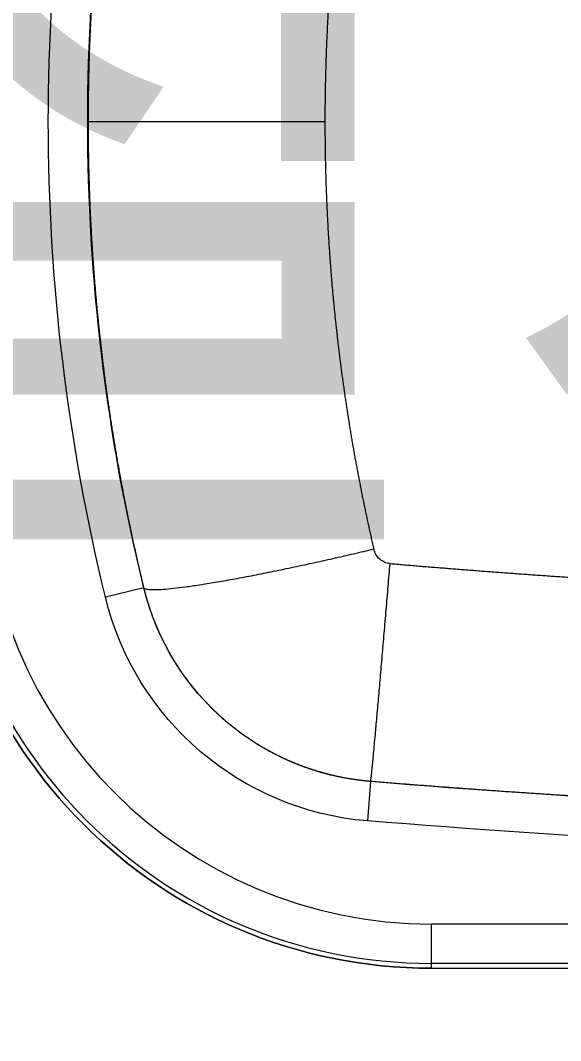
# Model space of a CAD drawing. Header units: millimetres. Extents: x 14183 to 14777, y -4239 to -3399.
# Drawn here: x 14377.41 to 14384.29, y -3508.41 to -3495.4 of the extents above; entities that cross this region are included whole.
import ezdxf

# ---------------------------------------------------------------- set-up
doc = ezdxf.new("R2010")
doc.units = ezdxf.units.MM
doc.header["$LTSCALE"] = 0.1
doc.layers.get('0').update_dxf_attribs({"lineweight": 15})
doc.layers.add('DIM', color=3, linetype='Continuous', lineweight=9)
doc.styles.get("Standard").update_dxf_attribs({"font": 'arial.ttf'})

msp = doc.modelspace()

# ---------------------------------------------------------------- linework, layer by layer
at = {"linetype": 'Continuous', "lineweight": 13, "extrusion": (-1.22465e-16, -1, 0)}
for p, q in [((14378.267, -3496.689), (14378.276, -3496.689)), ((14378.981, -3502.635), (14378.493, -3502.754)), ((14378.983, -3502.634), (14378.981, -3502.635)), ((14381.871, -3505.104), (14381.83, -3505.604)), ((14381.871, -3505.102), (14381.871, -3505.104)), ((14382.647, -3507.422), (14382.647, -3506.92)), ((14389.832, -3506.92), (14382.647, -3506.92)), ((14382.647, -3507.484), (14382.647, -3507.422)), ((14389.832, -3507.422), (14382.647, -3507.422)), ((14382.647, -3507.484), (14389.832, -3507.484)), ((14382.647, -3507.484), (14382.647, -3507.484))]:
    msp.add_line(p, q, dxfattribs=at)
at = {"linetype": 'Continuous', "lineweight": 18, "extrusion": (-1.22465e-16, -1, 0)}
msp.add_line((14382.647, -3507.484), (14389.832, -3507.484), dxfattribs=at)
at = {"linetype": 'Continuous', "lineweight": 18, "extrusion": (0, 0, -1)}
for centre, radius, start, end in [((-14403.375, -3496.689), 25.61, 0, 13.6984), ((-14403.375, -3496.689), 25.61, 346.3016, 0), ((-14382.138, -3501.866), 3.249, 274.7143, 346.3017)]:
    msp.add_arc(centre, radius, start, end, dxfattribs=at)
at = {"linetype": 'Continuous', "lineweight": 13, "extrusion": (0, 0, -1)}
for centre, radius, start, end in [((-14403.375, -3496.689), 25.108, 0, 13.6983), ((-14403.375, -3496.689), 25.108, 346.3017, 0), ((-14382.647, -3501.212), 6.272, 270, 0), ((-14382.138, -3501.866), 3.752, 274.715, 346.3012), ((-14392.194, -3379.921), 125.608, 271.07774, 274.71432), ((-14392.194, -3379.921), 126.11, 271.07347, 274.71434)]:
    msp.add_arc(centre, radius, start, end, dxfattribs=at)
at = {"linetype": 'Continuous', "lineweight": 18}
for radius in [6.272, 5.708]:
    msp.add_arc((14382.647, -3501.212), radius, 180, 270, dxfattribs=at)
at = {"linetype": 'Continuous', "lineweight": 13}
msp.add_arc((14382.647, -3501.212), 6.21, 180, 270, dxfattribs=at)
for points, knots in [([(14378.276, -3496.689), (14378.276, -3496.676), (14378.276, -3496.649), (14378.276, -3496.609), (14378.276, -3496.569), (14378.276, -3496.53), (14378.276, -3496.49), (14378.277, -3496.45), (14378.277, -3496.41), (14378.278, -3496.37), (14378.278, -3496.33), (14378.279, -3496.29), (14378.28, -3496.25), (14378.28, -3496.21), (14378.281, -3496.17), (14378.282, -3496.13), (14378.283, -3496.091), (14378.284, -3496.051), (14378.285, -3496.011), (14378.286, -3495.971), (14378.287, -3495.931), (14378.288, -3495.891), (14378.29, -3495.851), (14378.291, -3495.811), (14378.292, -3495.771), (14378.294, -3495.731), (14378.295, -3495.691), (14378.297, -3495.651), (14378.299, -3495.611), (14378.3, -3495.571), (14378.302, -3495.531), (14378.304, -3495.491), (14378.306, -3495.451), (14378.308, -3495.411), (14378.31, -3495.371), (14378.312, -3495.331), (14378.314, -3495.292), (14378.317, -3495.252), (14378.319, -3495.212), (14378.321, -3495.172), (14378.324, -3495.132), (14378.326, -3495.092), (14378.329, -3495.052), (14378.331, -3495.012), (14378.334, -3494.972), (14378.337, -3494.932), (14378.34, -3494.892), (14378.342, -3494.852), (14378.345, -3494.812), (14378.348, -3494.772), (14378.351, -3494.732), (14378.355, -3494.692), (14378.358, -3494.652), (14378.361, -3494.612), (14378.364, -3494.572), (14378.368, -3494.532), (14378.371, -3494.492), (14378.375, -3494.452), (14378.378, -3494.412), (14378.382, -3494.372), (14378.386, -3494.332), (14378.389, -3494.293), (14378.393, -3494.253), (14378.397, -3494.213), (14378.401, -3494.173), (14378.405, -3494.133), (14378.409, -3494.093), (14378.413, -3494.053), (14378.417, -3494.013), (14378.422, -3493.973), (14378.426, -3493.933), (14378.43, -3493.893), (14378.435, -3493.853), (14378.439, -3493.813), (14378.444, -3493.773), (14378.449, -3493.734), (14378.455, -3493.682), (14378.462, -3493.62), (14378.471, -3493.547), (14378.481, -3493.473), (14378.49, -3493.4), (14378.5, -3493.326), (14378.51, -3493.253), (14378.52, -3493.179), (14378.53, -3493.106), (14378.541, -3493.032), (14378.552, -3492.958), (14378.563, -3492.885), (14378.574, -3492.811), (14378.586, -3492.738), (14378.597, -3492.664), (14378.609, -3492.59), (14378.622, -3492.516), (14378.634, -3492.443), (14378.647, -3492.369), (14378.66, -3492.295), (14378.673, -3492.221), (14378.686, -3492.148), (14378.7, -3492.074), (14378.713, -3492), (14378.727, -3491.926), (14378.742, -3491.852), (14378.756, -3491.778), (14378.771, -3491.705), (14378.786, -3491.631), (14378.801, -3491.557), (14378.816, -3491.483), (14378.832, -3491.409), (14378.848, -3491.335), (14378.864, -3491.261), (14378.88, -3491.187), (14378.897, -3491.113), (14378.914, -3491.039), (14378.931, -3490.966), (14378.948, -3490.892), (14378.965, -3490.818), (14378.977, -3490.768), (14378.983, -3490.744)], [0, 0, 0, 0, 0.006641, 0.013284, 0.019926, 0.02657, 0.033214, 0.039859, 0.046505, 0.053151, 0.059798, 0.066445, 0.073094, 0.079743, 0.086392, 0.093043, 0.099694, 0.106345, 0.112998, 0.119651, 0.126305, 0.132959, 0.139615, 0.14627, 0.152927, 0.159584, 0.166243, 0.172901, 0.179561, 0.186221, 0.192882, 0.199543, 0.206206, 0.212869, 0.219533, 0.226197, 0.232862, 0.239528, 0.246195, 0.252862, 0.25953, 0.266199, 0.272869, 0.279539, 0.28621, 0.292882, 0.299554, 0.306227, 0.312901, 0.319576, 0.326251, 0.332927, 0.339604, 0.346282, 0.35296, 0.35964, 0.366319, 0.373, 0.379681, 0.386364, 0.393046, 0.39973, 0.406415, 0.4131, 0.419786, 0.426472, 0.43316, 0.439848, 0.446537, 0.453227, 0.459917, 0.466608, 0.4733, 0.479993, 0.486687, 0.493381, 0.500076, 0.512393, 0.524719, 0.537054, 0.549398, 0.561752, 0.574114, 0.586486, 0.598868, 0.611258, 0.623658, 0.636067, 0.648485, 0.660913, 0.67335, 0.685796, 0.698252, 0.710717, 0.723191, 0.735674, 0.748167, 0.760669, 0.773181, 0.785702, 0.798232, 0.810772, 0.823321, 0.83588, 0.848448, 0.861025, 0.873612, 0.886208, 0.898814, 0.911429, 0.924053, 0.936687, 0.949331, 0.961984, 0.974646, 0.987318, 1, 1, 1, 1]), ([(14381.911, -3491.239), (14381.908, -3491.251), (14381.902, -3491.275), (14381.894, -3491.311), (14381.886, -3491.346), (14381.878, -3491.382), (14381.87, -3491.418), (14381.862, -3491.454), (14381.854, -3491.489), (14381.846, -3491.525), (14381.839, -3491.561), (14381.831, -3491.597), (14381.823, -3491.632), (14381.815, -3491.668), (14381.808, -3491.704), (14381.8, -3491.74), (14381.793, -3491.776), (14381.786, -3491.811), (14381.778, -3491.847), (14381.771, -3491.883), (14381.764, -3491.919), (14381.756, -3491.955), (14381.749, -3491.991), (14381.742, -3492.027), (14381.735, -3492.063), (14381.728, -3492.099), (14381.721, -3492.134), (14381.714, -3492.17), (14381.708, -3492.206), (14381.701, -3492.242), (14381.694, -3492.278), (14381.687, -3492.314), (14381.681, -3492.35), (14381.674, -3492.386), (14381.668, -3492.422), (14381.661, -3492.458), (14381.655, -3492.494), (14381.649, -3492.53), (14381.643, -3492.566), (14381.636, -3492.602), (14381.63, -3492.638), (14381.624, -3492.675), (14381.618, -3492.711), (14381.612, -3492.747), (14381.606, -3492.783), (14381.6, -3492.819), (14381.594, -3492.855), (14381.589, -3492.891), (14381.583, -3492.927), (14381.577, -3492.963), (14381.572, -3493), (14381.566, -3493.036), (14381.561, -3493.072), (14381.555, -3493.108), (14381.55, -3493.144), (14381.544, -3493.181), (14381.539, -3493.217), (14381.534, -3493.253), (14381.529, -3493.289), (14381.524, -3493.326), (14381.519, -3493.362), (14381.514, -3493.398), (14381.509, -3493.434), (14381.504, -3493.471), (14381.499, -3493.507), (14381.494, -3493.543), (14381.489, -3493.58), (14381.485, -3493.616), (14381.48, -3493.652), (14381.475, -3493.689), (14381.471, -3493.725), (14381.466, -3493.761), (14381.462, -3493.798), (14381.458, -3493.834), (14381.453, -3493.871), (14381.449, -3493.907), (14381.444, -3493.954), (14381.437, -3494.012), (14381.43, -3494.08), (14381.422, -3494.149), (14381.415, -3494.217), (14381.408, -3494.286), (14381.402, -3494.354), (14381.395, -3494.422), (14381.389, -3494.491), (14381.383, -3494.559), (14381.377, -3494.628), (14381.371, -3494.697), (14381.365, -3494.765), (14381.36, -3494.834), (14381.355, -3494.902), (14381.35, -3494.971), (14381.345, -3495.039), (14381.34, -3495.108), (14381.336, -3495.177), (14381.332, -3495.245), (14381.328, -3495.314), (14381.324, -3495.383), (14381.32, -3495.451), (14381.317, -3495.52), (14381.314, -3495.589), (14381.311, -3495.657), (14381.308, -3495.726), (14381.305, -3495.795), (14381.303, -3495.863), (14381.301, -3495.932), (14381.299, -3496.001), (14381.297, -3496.07), (14381.295, -3496.139), (14381.294, -3496.207), (14381.292, -3496.276), (14381.291, -3496.345), (14381.29, -3496.414), (14381.29, -3496.483), (14381.289, -3496.552), (14381.289, -3496.62), (14381.289, -3496.666), (14381.289, -3496.689)], [0, 0, 0, 0, 0.006672, 0.013344, 0.020015, 0.026685, 0.033355, 0.040025, 0.046693, 0.053362, 0.060029, 0.066697, 0.073363, 0.08003, 0.086695, 0.093361, 0.100026, 0.10669, 0.113354, 0.120018, 0.126682, 0.133345, 0.140007, 0.14667, 0.153332, 0.159994, 0.166655, 0.173316, 0.179977, 0.186638, 0.193299, 0.199959, 0.20662, 0.21328, 0.21994, 0.226599, 0.233259, 0.239919, 0.246578, 0.253237, 0.259897, 0.266556, 0.273215, 0.279875, 0.286534, 0.293193, 0.299852, 0.306512, 0.313171, 0.319831, 0.32649, 0.33315, 0.33981, 0.34647, 0.35313, 0.35979, 0.366451, 0.373111, 0.379772, 0.386433, 0.393095, 0.399756, 0.406418, 0.41308, 0.419743, 0.426406, 0.433069, 0.439732, 0.446396, 0.453061, 0.459725, 0.46639, 0.473056, 0.479722, 0.486388, 0.493055, 0.499722, 0.512243, 0.524761, 0.537278, 0.549793, 0.562306, 0.574817, 0.587327, 0.599836, 0.612344, 0.62485, 0.637355, 0.64986, 0.662363, 0.674866, 0.687368, 0.699869, 0.71237, 0.724871, 0.737371, 0.749871, 0.762372, 0.774872, 0.787372, 0.799873, 0.812374, 0.824875, 0.837377, 0.84988, 0.862383, 0.874888, 0.887393, 0.899899, 0.912407, 0.924916, 0.937426, 0.949937, 0.96245, 0.974965, 0.987482, 1, 1, 1, 1]), ([(14378.276, -3496.689), (14378.279, -3496.689), (14378.286, -3496.689), (14378.308, -3496.689), (14378.323, -3496.689), (14378.363, -3496.689), (14378.387, -3496.689), (14378.445, -3496.689), (14378.478, -3496.689), (14378.555, -3496.689), (14378.598, -3496.689), (14378.694, -3496.689), (14378.746, -3496.689), (14378.86, -3496.689), (14378.921, -3496.689), (14379.052, -3496.689), (14379.121, -3496.689), (14379.268, -3496.689), (14379.344, -3496.689), (14379.503, -3496.689), (14379.586, -3496.689), (14379.755, -3496.689), (14379.842, -3496.689), (14380.02, -3496.689), (14380.11, -3496.689), (14380.292, -3496.689), (14380.383, -3496.689), (14380.567, -3496.689), (14380.659, -3496.689), (14380.842, -3496.689), (14380.933, -3496.689), (14381.113, -3496.689), (14381.202, -3496.689), (14381.289, -3496.689)], [0, 0, 0, 0, 0.0625, 0.0625, 0.125, 0.125, 0.1875, 0.1875, 0.25, 0.25, 0.3125, 0.3125, 0.375, 0.375, 0.4375, 0.4375, 0.5, 0.5, 0.5625, 0.5625, 0.625, 0.625, 0.6875, 0.6875, 0.75, 0.75, 0.8125, 0.8125, 0.875, 0.875, 0.9375, 0.9375, 1, 1, 1, 1]), ([(14378.983, -3502.634), (14378.98, -3502.621), (14378.974, -3502.595), (14378.964, -3502.556), (14378.955, -3502.516), (14378.946, -3502.477), (14378.936, -3502.437), (14378.927, -3502.398), (14378.918, -3502.359), (14378.909, -3502.319), (14378.9, -3502.28), (14378.891, -3502.24), (14378.883, -3502.201), (14378.874, -3502.161), (14378.865, -3502.122), (14378.856, -3502.083), (14378.848, -3502.043), (14378.839, -3502.004), (14378.831, -3501.964), (14378.823, -3501.925), (14378.814, -3501.886), (14378.806, -3501.846), (14378.798, -3501.807), (14378.79, -3501.767), (14378.782, -3501.728), (14378.774, -3501.689), (14378.766, -3501.649), (14378.758, -3501.61), (14378.75, -3501.57), (14378.743, -3501.531), (14378.735, -3501.492), (14378.727, -3501.452), (14378.72, -3501.413), (14378.713, -3501.373), (14378.705, -3501.334), (14378.698, -3501.295), (14378.691, -3501.255), (14378.683, -3501.216), (14378.676, -3501.177), (14378.669, -3501.137), (14378.662, -3501.098), (14378.655, -3501.059), (14378.648, -3501.019), (14378.642, -3500.98), (14378.635, -3500.94), (14378.628, -3500.901), (14378.622, -3500.862), (14378.615, -3500.823), (14378.609, -3500.783), (14378.602, -3500.744), (14378.596, -3500.705), (14378.59, -3500.665), (14378.583, -3500.626), (14378.577, -3500.587), (14378.571, -3500.547), (14378.565, -3500.508), (14378.559, -3500.469), (14378.553, -3500.43), (14378.547, -3500.39), (14378.542, -3500.351), (14378.536, -3500.312), (14378.53, -3500.273), (14378.525, -3500.233), (14378.519, -3500.194), (14378.514, -3500.155), (14378.508, -3500.116), (14378.503, -3500.076), (14378.498, -3500.037), (14378.493, -3499.998), (14378.488, -3499.959), (14378.482, -3499.92), (14378.477, -3499.88), (14378.473, -3499.841), (14378.468, -3499.802), (14378.463, -3499.763), (14378.458, -3499.724), (14378.452, -3499.673), (14378.445, -3499.61), (14378.436, -3499.535), (14378.428, -3499.46), (14378.42, -3499.385), (14378.412, -3499.31), (14378.404, -3499.236), (14378.397, -3499.161), (14378.389, -3499.086), (14378.382, -3499.011), (14378.375, -3498.936), (14378.369, -3498.861), (14378.363, -3498.786), (14378.356, -3498.711), (14378.351, -3498.636), (14378.345, -3498.561), (14378.34, -3498.486), (14378.334, -3498.412), (14378.329, -3498.337), (14378.325, -3498.262), (14378.32, -3498.187), (14378.316, -3498.112), (14378.312, -3498.037), (14378.308, -3497.962), (14378.304, -3497.887), (14378.301, -3497.812), (14378.297, -3497.737), (14378.294, -3497.662), (14378.292, -3497.587), (14378.289, -3497.512), (14378.287, -3497.438), (14378.285, -3497.363), (14378.283, -3497.288), (14378.281, -3497.213), (14378.28, -3497.138), (14378.278, -3497.063), (14378.277, -3496.988), (14378.277, -3496.914), (14378.276, -3496.839), (14378.276, -3496.764), (14378.276, -3496.714), (14378.276, -3496.689)], [0, 0, 0, 0, 0.006765, 0.013527, 0.020287, 0.027044, 0.033798, 0.04055, 0.047298, 0.054044, 0.060788, 0.067528, 0.074266, 0.081002, 0.087734, 0.094464, 0.101191, 0.107915, 0.114637, 0.121356, 0.128073, 0.134786, 0.141497, 0.148205, 0.154911, 0.161614, 0.168314, 0.175012, 0.181706, 0.188399, 0.195088, 0.201775, 0.208459, 0.21514, 0.221819, 0.228495, 0.235168, 0.241839, 0.248507, 0.255173, 0.261835, 0.268495, 0.275153, 0.281807, 0.288459, 0.295109, 0.301755, 0.308399, 0.315041, 0.321679, 0.328316, 0.334949, 0.34158, 0.348208, 0.354833, 0.361456, 0.368076, 0.374694, 0.381308, 0.387921, 0.39453, 0.401137, 0.407741, 0.414343, 0.420942, 0.427538, 0.434132, 0.440723, 0.447311, 0.453897, 0.46048, 0.467061, 0.473639, 0.480214, 0.486787, 0.493357, 0.499924, 0.512476, 0.525025, 0.537572, 0.550116, 0.562657, 0.575196, 0.587732, 0.600265, 0.612796, 0.625324, 0.63785, 0.650373, 0.662893, 0.675411, 0.687926, 0.700439, 0.712949, 0.725457, 0.737962, 0.750464, 0.762964, 0.775462, 0.787957, 0.80045, 0.81294, 0.825427, 0.837912, 0.850395, 0.862875, 0.875353, 0.887829, 0.900302, 0.912772, 0.925241, 0.937706, 0.95017, 0.962631, 0.97509, 0.987546, 1, 1, 1, 1]), ([(14381.289, -3496.689), (14381.289, -3496.701), (14381.289, -3496.726), (14381.289, -3496.763), (14381.289, -3496.799), (14381.289, -3496.836), (14381.29, -3496.873), (14381.29, -3496.91), (14381.29, -3496.946), (14381.291, -3496.983), (14381.291, -3497.02), (14381.292, -3497.056), (14381.292, -3497.093), (14381.293, -3497.13), (14381.294, -3497.167), (14381.294, -3497.203), (14381.295, -3497.24), (14381.296, -3497.277), (14381.297, -3497.313), (14381.298, -3497.35), (14381.299, -3497.387), (14381.3, -3497.423), (14381.301, -3497.46), (14381.302, -3497.497), (14381.304, -3497.533), (14381.305, -3497.57), (14381.306, -3497.607), (14381.308, -3497.643), (14381.309, -3497.68), (14381.311, -3497.717), (14381.312, -3497.753), (14381.314, -3497.79), (14381.316, -3497.827), (14381.317, -3497.863), (14381.319, -3497.9), (14381.321, -3497.936), (14381.323, -3497.973), (14381.325, -3498.01), (14381.327, -3498.046), (14381.329, -3498.083), (14381.331, -3498.12), (14381.333, -3498.156), (14381.336, -3498.193), (14381.338, -3498.229), (14381.34, -3498.266), (14381.343, -3498.302), (14381.345, -3498.339), (14381.348, -3498.376), (14381.35, -3498.412), (14381.353, -3498.449), (14381.355, -3498.485), (14381.358, -3498.522), (14381.361, -3498.559), (14381.364, -3498.595), (14381.367, -3498.632), (14381.37, -3498.668), (14381.373, -3498.705), (14381.376, -3498.741), (14381.379, -3498.778), (14381.382, -3498.814), (14381.385, -3498.851), (14381.389, -3498.887), (14381.392, -3498.924), (14381.396, -3498.96), (14381.399, -3498.997), (14381.403, -3499.034), (14381.406, -3499.07), (14381.41, -3499.107), (14381.413, -3499.143), (14381.417, -3499.18), (14381.421, -3499.216), (14381.425, -3499.253), (14381.429, -3499.289), (14381.433, -3499.326), (14381.437, -3499.362), (14381.441, -3499.398), (14381.446, -3499.446), (14381.453, -3499.503), (14381.461, -3499.571), (14381.469, -3499.64), (14381.478, -3499.708), (14381.486, -3499.776), (14381.495, -3499.844), (14381.504, -3499.912), (14381.513, -3499.98), (14381.523, -3500.048), (14381.533, -3500.116), (14381.542, -3500.184), (14381.552, -3500.252), (14381.563, -3500.32), (14381.573, -3500.388), (14381.584, -3500.455), (14381.594, -3500.523), (14381.605, -3500.591), (14381.616, -3500.659), (14381.628, -3500.726), (14381.639, -3500.794), (14381.651, -3500.861), (14381.663, -3500.929), (14381.675, -3500.996), (14381.687, -3501.064), (14381.7, -3501.131), (14381.713, -3501.199), (14381.726, -3501.266), (14381.739, -3501.334), (14381.752, -3501.401), (14381.765, -3501.468), (14381.779, -3501.535), (14381.793, -3501.603), (14381.807, -3501.67), (14381.821, -3501.737), (14381.836, -3501.804), (14381.85, -3501.871), (14381.865, -3501.938), (14381.88, -3502.005), (14381.895, -3502.072), (14381.906, -3502.117), (14381.911, -3502.139)], [0, 0, 0, 0, 0.006677, 0.013354, 0.020031, 0.026707, 0.033382, 0.040057, 0.046731, 0.053405, 0.060078, 0.066751, 0.073424, 0.080096, 0.086767, 0.093439, 0.10011, 0.10678, 0.11345, 0.12012, 0.12679, 0.133459, 0.140128, 0.146797, 0.153465, 0.160133, 0.166801, 0.173469, 0.180137, 0.186804, 0.193472, 0.200139, 0.206806, 0.213473, 0.22014, 0.226806, 0.233473, 0.24014, 0.246806, 0.253473, 0.26014, 0.266806, 0.273473, 0.280139, 0.286806, 0.293473, 0.30014, 0.306807, 0.313474, 0.320141, 0.326808, 0.333476, 0.340144, 0.346812, 0.35348, 0.360148, 0.366817, 0.373486, 0.380155, 0.386824, 0.393494, 0.400164, 0.406834, 0.413505, 0.420176, 0.426847, 0.433519, 0.440192, 0.446864, 0.453537, 0.460211, 0.466885, 0.47356, 0.480235, 0.48691, 0.493586, 0.500263, 0.512762, 0.52526, 0.537756, 0.550251, 0.562744, 0.575237, 0.587728, 0.600218, 0.612708, 0.625197, 0.637685, 0.650172, 0.662659, 0.675146, 0.687632, 0.700118, 0.712605, 0.725091, 0.737577, 0.750064, 0.762551, 0.775038, 0.787526, 0.800014, 0.812504, 0.824994, 0.837485, 0.849977, 0.86247, 0.874965, 0.887461, 0.899958, 0.912457, 0.924957, 0.937459, 0.949963, 0.962469, 0.974977, 0.987488, 1, 1, 1, 1]), ([(14378.983, -3502.634), (14378.988, -3502.64), (14378.996, -3502.644), (14379.02, -3502.651), (14379.036, -3502.654), (14379.077, -3502.657), (14379.101, -3502.657), (14379.159, -3502.656), (14379.193, -3502.655), (14379.269, -3502.649), (14379.312, -3502.645), (14379.405, -3502.635), (14379.457, -3502.629), (14379.568, -3502.614), (14379.627, -3502.606), (14379.754, -3502.586), (14379.822, -3502.575), (14379.963, -3502.551), (14380.037, -3502.538), (14380.191, -3502.51), (14380.27, -3502.495), (14380.434, -3502.464), (14380.518, -3502.447), (14380.689, -3502.412), (14380.775, -3502.394), (14380.95, -3502.357), (14381.039, -3502.338), (14381.216, -3502.3), (14381.304, -3502.28), (14381.48, -3502.24), (14381.568, -3502.22), (14381.741, -3502.179), (14381.827, -3502.159), (14381.911, -3502.139)], [0, 0, 0, 0, 0.0625, 0.0625, 0.125, 0.125, 0.1875, 0.1875, 0.25, 0.25, 0.3125, 0.3125, 0.375, 0.375, 0.4375, 0.4375, 0.5, 0.5, 0.5625, 0.5625, 0.625, 0.625, 0.6875, 0.6875, 0.75, 0.75, 0.8125, 0.8125, 0.875, 0.875, 0.9375, 0.9375, 1, 1, 1, 1]), ([(14382.119, -3502.325), (14382.148, -3502.327), (14382.207, -3502.332), (14382.295, -3502.34), (14382.384, -3502.347), (14382.472, -3502.355), (14382.56, -3502.362), (14382.648, -3502.369), (14382.736, -3502.376), (14382.825, -3502.383), (14382.913, -3502.39), (14383.001, -3502.397), (14383.089, -3502.404), (14383.178, -3502.411), (14383.266, -3502.418), (14383.354, -3502.425), (14383.442, -3502.431), (14383.531, -3502.438), (14383.619, -3502.444), (14383.707, -3502.451), (14383.795, -3502.457), (14383.884, -3502.463), (14383.972, -3502.47), (14384.06, -3502.476), (14384.148, -3502.482), (14384.237, -3502.488), (14384.325, -3502.494), (14384.413, -3502.5), (14384.502, -3502.506), (14384.59, -3502.511), (14384.678, -3502.517), (14384.766, -3502.523), (14384.855, -3502.528), (14384.943, -3502.534), (14385.031, -3502.539), (14385.12, -3502.545), (14385.208, -3502.55), (14385.296, -3502.555), (14385.384, -3502.56), (14385.473, -3502.565), (14385.561, -3502.57), (14385.62, -3502.574), (14385.649, -3502.575)], [0, 0, 0, 0, 0.025019, 0.050037, 0.075053, 0.100069, 0.125083, 0.150097, 0.175109, 0.20012, 0.22513, 0.250139, 0.275148, 0.300155, 0.325161, 0.350166, 0.37517, 0.400173, 0.425175, 0.450177, 0.475177, 0.500176, 0.525175, 0.550173, 0.57517, 0.600166, 0.625161, 0.650155, 0.675149, 0.700142, 0.725134, 0.750125, 0.775116, 0.800106, 0.825095, 0.850083, 0.875071, 0.900058, 0.925044, 0.95003, 0.975015, 1, 1, 1, 1]), ([(14381.871, -3505.102), (14381.866, -3505.102), (14381.856, -3505.101), (14381.842, -3505.1), (14381.827, -3505.098), (14381.812, -3505.097), (14381.797, -3505.095), (14381.782, -3505.094), (14381.767, -3505.092), (14381.752, -3505.09), (14381.737, -3505.088), (14381.722, -3505.086), (14381.707, -3505.085), (14381.692, -3505.082), (14381.677, -3505.08), (14381.662, -3505.078), (14381.647, -3505.076), (14381.631, -3505.073), (14381.616, -3505.071), (14381.601, -3505.069), (14381.586, -3505.066), (14381.57, -3505.063), (14381.555, -3505.06), (14381.54, -3505.058), (14381.524, -3505.055), (14381.509, -3505.052), (14381.494, -3505.049), (14381.478, -3505.045), (14381.463, -3505.042), (14381.447, -3505.039), (14381.432, -3505.036), (14381.416, -3505.032), (14381.401, -3505.028), (14381.385, -3505.025), (14381.37, -3505.021), (14381.354, -3505.017), (14381.339, -3505.013), (14381.323, -3505.009), (14381.308, -3505.005), (14381.292, -3505.001), (14381.276, -3504.997), (14381.261, -3504.992), (14381.245, -3504.988), (14381.23, -3504.984), (14381.214, -3504.979), (14381.198, -3504.974), (14381.182, -3504.969), (14381.167, -3504.965), (14381.151, -3504.96), (14381.135, -3504.955), (14381.12, -3504.949), (14381.104, -3504.944), (14381.088, -3504.939), (14381.072, -3504.933), (14381.057, -3504.928), (14381.041, -3504.922), (14381.025, -3504.917), (14381.009, -3504.911), (14380.994, -3504.905), (14380.978, -3504.899), (14380.962, -3504.893), (14380.946, -3504.887), (14380.93, -3504.88), (14380.915, -3504.874), (14380.899, -3504.867), (14380.883, -3504.861), (14380.867, -3504.854), (14380.852, -3504.848), (14380.836, -3504.841), (14380.82, -3504.834), (14380.804, -3504.827), (14380.789, -3504.82), (14380.773, -3504.812), (14380.757, -3504.805), (14380.741, -3504.797), (14380.726, -3504.79), (14380.71, -3504.782), (14380.694, -3504.775), (14380.678, -3504.767), (14380.663, -3504.759), (14380.647, -3504.751), (14380.631, -3504.743), (14380.616, -3504.734), (14380.6, -3504.726), (14380.585, -3504.717), (14380.569, -3504.709), (14380.553, -3504.7), (14380.538, -3504.691), (14380.522, -3504.683), (14380.507, -3504.674), (14380.491, -3504.665), (14380.476, -3504.655), (14380.46, -3504.646), (14380.445, -3504.637), (14380.429, -3504.627), (14380.414, -3504.618), (14380.398, -3504.608), (14380.383, -3504.598), (14380.368, -3504.588), (14380.352, -3504.578), (14380.337, -3504.568), (14380.322, -3504.558), (14380.307, -3504.547), (14380.291, -3504.537), (14380.276, -3504.526), (14380.261, -3504.516), (14380.246, -3504.505), (14380.231, -3504.494), (14380.216, -3504.483), (14380.201, -3504.472), (14380.186, -3504.461), (14380.171, -3504.45), (14380.156, -3504.438), (14380.141, -3504.427), (14380.126, -3504.415), (14380.112, -3504.403), (14380.097, -3504.391), (14380.082, -3504.379), (14380.067, -3504.367), (14380.053, -3504.355), (14380.038, -3504.343), (14380.024, -3504.331), (14380.009, -3504.318), (14379.995, -3504.305), (14379.98, -3504.293), (14379.966, -3504.28), (14379.952, -3504.267), (14379.938, -3504.254), (14379.923, -3504.241), (14379.909, -3504.227), (14379.895, -3504.214), (14379.881, -3504.201), (14379.867, -3504.187), (14379.853, -3504.173), (14379.839, -3504.16), (14379.826, -3504.146), (14379.812, -3504.132), (14379.798, -3504.117), (14379.785, -3504.103), (14379.771, -3504.089), (14379.758, -3504.074), (14379.744, -3504.06), (14379.731, -3504.045), (14379.717, -3504.03), (14379.704, -3504.016), (14379.691, -3504.001), (14379.678, -3503.985), (14379.665, -3503.97), (14379.652, -3503.955), (14379.639, -3503.939), (14379.626, -3503.924), (14379.614, -3503.908), (14379.601, -3503.893), (14379.588, -3503.877), (14379.576, -3503.861), (14379.563, -3503.845), (14379.551, -3503.829), (14379.539, -3503.812), (14379.527, -3503.796), (14379.514, -3503.779), (14379.502, -3503.763), (14379.491, -3503.746), (14379.479, -3503.729), (14379.467, -3503.712), (14379.455, -3503.695), (14379.444, -3503.678), (14379.432, -3503.661), (14379.421, -3503.644), (14379.409, -3503.626), (14379.398, -3503.609), (14379.387, -3503.591), (14379.376, -3503.573), (14379.365, -3503.556), (14379.354, -3503.538), (14379.343, -3503.52), (14379.333, -3503.501), (14379.322, -3503.483), (14379.312, -3503.465), (14379.301, -3503.446), (14379.291, -3503.428), (14379.281, -3503.409), (14379.271, -3503.391), (14379.261, -3503.372), (14379.251, -3503.353), (14379.242, -3503.334), (14379.232, -3503.315), (14379.223, -3503.296), (14379.213, -3503.276), (14379.204, -3503.257), (14379.195, -3503.237), (14379.186, -3503.218), (14379.177, -3503.198), (14379.168, -3503.178), (14379.159, -3503.158), (14379.151, -3503.139), (14379.142, -3503.119), (14379.134, -3503.098), (14379.126, -3503.078), (14379.118, -3503.058), (14379.11, -3503.037), (14379.102, -3503.017), (14379.094, -3502.996), (14379.086, -3502.976), (14379.079, -3502.955), (14379.072, -3502.934), (14379.064, -3502.913), (14379.057, -3502.892), (14379.05, -3502.871), (14379.044, -3502.85), (14379.037, -3502.829), (14379.03, -3502.808), (14379.024, -3502.786), (14379.018, -3502.765), (14379.012, -3502.743), (14379.006, -3502.722), (14379, -3502.7), (14378.994, -3502.678), (14378.989, -3502.656), (14378.985, -3502.642), (14378.983, -3502.634)], [0, 0, 0, 0, 0.003654, 0.007318, 0.01099, 0.014671, 0.018361, 0.022059, 0.025767, 0.029483, 0.033208, 0.036942, 0.040685, 0.044436, 0.048197, 0.051966, 0.055744, 0.059531, 0.063327, 0.067131, 0.070945, 0.074767, 0.078598, 0.082438, 0.086287, 0.090145, 0.094011, 0.097886, 0.10177, 0.105663, 0.109565, 0.113476, 0.117395, 0.121324, 0.125261, 0.129207, 0.133161, 0.137125, 0.141097, 0.145079, 0.149069, 0.153068, 0.157076, 0.161092, 0.165118, 0.169152, 0.173195, 0.177247, 0.181308, 0.185377, 0.189456, 0.193543, 0.197639, 0.201744, 0.205858, 0.20998, 0.214112, 0.218252, 0.222401, 0.226559, 0.230726, 0.234902, 0.239086, 0.243279, 0.247481, 0.251692, 0.255912, 0.260141, 0.264378, 0.268624, 0.272879, 0.277143, 0.281416, 0.285698, 0.289988, 0.294287, 0.298595, 0.302912, 0.307238, 0.311573, 0.315916, 0.320268, 0.324629, 0.328999, 0.333378, 0.337766, 0.342162, 0.346567, 0.350981, 0.355404, 0.359836, 0.364277, 0.368726, 0.373184, 0.377651, 0.382127, 0.386612, 0.391105, 0.395608, 0.400119, 0.404639, 0.409168, 0.413706, 0.418252, 0.422808, 0.427372, 0.431945, 0.436527, 0.441117, 0.445717, 0.450325, 0.454943, 0.459569, 0.464203, 0.468847, 0.4735, 0.478161, 0.482831, 0.48751, 0.492198, 0.496895, 0.5016, 0.506314, 0.511038, 0.51577, 0.52051, 0.52526, 0.530019, 0.534786, 0.539562, 0.544347, 0.549141, 0.553944, 0.558755, 0.563575, 0.568404, 0.573242, 0.578089, 0.582945, 0.587809, 0.592682, 0.597565, 0.602456, 0.607355, 0.612264, 0.617181, 0.622108, 0.627043, 0.631987, 0.636939, 0.641901, 0.646871, 0.651851, 0.656839, 0.661836, 0.666841, 0.671856, 0.676879, 0.681911, 0.686952, 0.692002, 0.697061, 0.702129, 0.707205, 0.71229, 0.717384, 0.722487, 0.727599, 0.732719, 0.737848, 0.742987, 0.748134, 0.753289, 0.758454, 0.763628, 0.76881, 0.774001, 0.779201, 0.78441, 0.789627, 0.794854, 0.800089, 0.805333, 0.810586, 0.815848, 0.821118, 0.826398, 0.831686, 0.836983, 0.842289, 0.847604, 0.852927, 0.85826, 0.863601, 0.868951, 0.87431, 0.879677, 0.885054, 0.890439, 0.895834, 0.901237, 0.906648, 0.912069, 0.917499, 0.922937, 0.928384, 0.93384, 0.939305, 0.944778, 0.950261, 0.955752, 0.961252, 0.966761, 0.972279, 0.977805, 0.983341, 0.988885, 0.994438, 1, 1, 1, 1]), ([(14389.831, -3505.506), (14389.808, -3505.506), (14389.753, -3505.505), (14389.667, -3505.503), (14389.572, -3505.501), (14389.477, -3505.499), (14389.382, -3505.497), (14389.287, -3505.495), (14389.193, -3505.492), (14389.098, -3505.49), (14389.002, -3505.488), (14388.907, -3505.485), (14388.812, -3505.483), (14388.717, -3505.48), (14388.621, -3505.477), (14388.526, -3505.475), (14388.43, -3505.472), (14388.335, -3505.469), (14388.239, -3505.466), (14388.143, -3505.463), (14388.048, -3505.46), (14387.952, -3505.456), (14387.856, -3505.453), (14387.76, -3505.45), (14387.664, -3505.446), (14387.568, -3505.443), (14387.471, -3505.439), (14387.375, -3505.436), (14387.279, -3505.432), (14387.182, -3505.428), (14387.086, -3505.424), (14386.989, -3505.42), (14386.893, -3505.416), (14386.796, -3505.412), (14386.699, -3505.408), (14386.602, -3505.403), (14386.505, -3505.399), (14386.408, -3505.395), (14386.311, -3505.39), (14386.214, -3505.385), (14386.117, -3505.381), (14386.02, -3505.376), (14385.922, -3505.371), (14385.825, -3505.366), (14385.727, -3505.361), (14385.63, -3505.356), (14385.532, -3505.351), (14385.434, -3505.346), (14385.337, -3505.34), (14385.239, -3505.335), (14385.141, -3505.33), (14385.043, -3505.324), (14384.945, -3505.318), (14384.847, -3505.313), (14384.748, -3505.307), (14384.65, -3505.301), (14384.552, -3505.295), (14384.453, -3505.289), (14384.355, -3505.283), (14384.256, -3505.277), (14384.158, -3505.27), (14384.059, -3505.264), (14383.96, -3505.257), (14383.862, -3505.251), (14383.763, -3505.244), (14383.664, -3505.238), (14383.565, -3505.231), (14383.466, -3505.224), (14383.367, -3505.217), (14383.267, -3505.21), (14383.168, -3505.203), (14383.069, -3505.195), (14382.969, -3505.188), (14382.87, -3505.181), (14382.77, -3505.173), (14382.671, -3505.166), (14382.571, -3505.158), (14382.471, -3505.15), (14382.371, -3505.143), (14382.271, -3505.135), (14382.171, -3505.127), (14382.071, -3505.119), (14381.971, -3505.11), (14381.905, -3505.105), (14381.871, -3505.102)], [0, 0, 0, 0, 0.008824, 0.02069, 0.032565, 0.04445, 0.056344, 0.068247, 0.080159, 0.092081, 0.104012, 0.115952, 0.127901, 0.13986, 0.151828, 0.163805, 0.175792, 0.187787, 0.199792, 0.211807, 0.22383, 0.235863, 0.247905, 0.259956, 0.272017, 0.284087, 0.296166, 0.308255, 0.320352, 0.332459, 0.344575, 0.356701, 0.368836, 0.38098, 0.393133, 0.405296, 0.417468, 0.429649, 0.441839, 0.454039, 0.466248, 0.478466, 0.490693, 0.50293, 0.515176, 0.527431, 0.539696, 0.55197, 0.564253, 0.576545, 0.588847, 0.601158, 0.613478, 0.625807, 0.638146, 0.650494, 0.662851, 0.675218, 0.687593, 0.699978, 0.712373, 0.724776, 0.737189, 0.749611, 0.762043, 0.774483, 0.786933, 0.799392, 0.811861, 0.824339, 0.836826, 0.849322, 0.861827, 0.874342, 0.886866, 0.8994, 0.911942, 0.924494, 0.937055, 0.949626, 0.962205, 0.974794, 0.987393, 1, 1, 1, 1])]:
    msp.add_open_spline(points, degree=3, knots=knots, dxfattribs=at)
at = {"linetype": 'Continuous', "lineweight": 18}
msp.add_open_spline([(14382.119, -3502.325), (14382.094, -3502.323), (14382.048, -3502.311), (14381.984, -3502.271), (14381.936, -3502.211), (14381.917, -3502.165), (14381.911, -3502.139)], degree=3, dxfattribs=at)
at = {"linetype": 'Continuous', "lineweight": 13}
msp.add_rational_spline([(14381.871, -3505.102), (14381.886, -3505.047), (14381.985, -3503.931), (14382.119, -3502.325)], [1.00000031479, 0.829825846513, 0.829825393793, 0.999998956634], degree=3, dxfattribs=at)

# ---------------------------------------------------------------- texts
at = {"layer": 'DIM', "insert": (14530.455, -3515.988), "char_height": 8.29406, "attachment_point": 9}
msp.add_mtext('{\\fGulim|b0|i0|c129|p50;제품 설치 높이는 설치 환경을 고려하여 \\P조정 및 설치 하시기 바랍니다}', dxfattribs=at)

doc.saveas('drawing.dxf')
